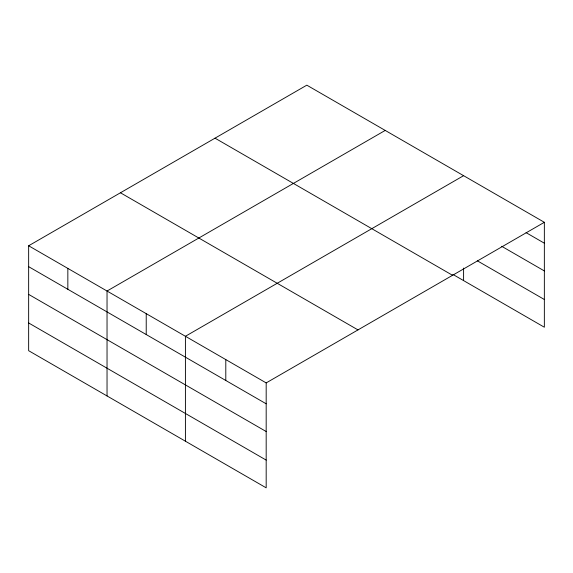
<?xml version="1.0" encoding="UTF-8"?>
<svg xmlns="http://www.w3.org/2000/svg" width="573" height="573" viewBox="0 0 573 573"><rect width="100%" height="100%" fill="white"/><g stroke="black" fill="none" stroke-linecap="round" stroke-linejoin="round"><path stroke-width="0.86" d="M28.65 245.774L266.18 382.907L266.18 487.831L28.65 350.697L28.65 245.774L306.82 85.169L544.35 222.303L544.35 327.226L452.835 274.388M385.206 130.422L107.036 291.027L107.036 395.95M463.593 175.682L185.416 336.279L185.416 441.203M266.18 382.907L544.35 222.303M526.064 232.638L544.35 243.196M501.683 246.297L544.35 270.929M477.302 260.787L544.35 299.5M215.025 138.172L452.555 275.305M120.445 192.772L357.975 329.905M28.65 266.667L266.18 403.8M28.65 294.393L266.18 431.526M28.65 322.964L266.18 460.098M463.593 268.078L463.593 280.605M225.798 359.593L225.798 380.486M146.222 313.653L146.222 334.546M67.843 268.4L67.843 289.293"/></g></svg>
